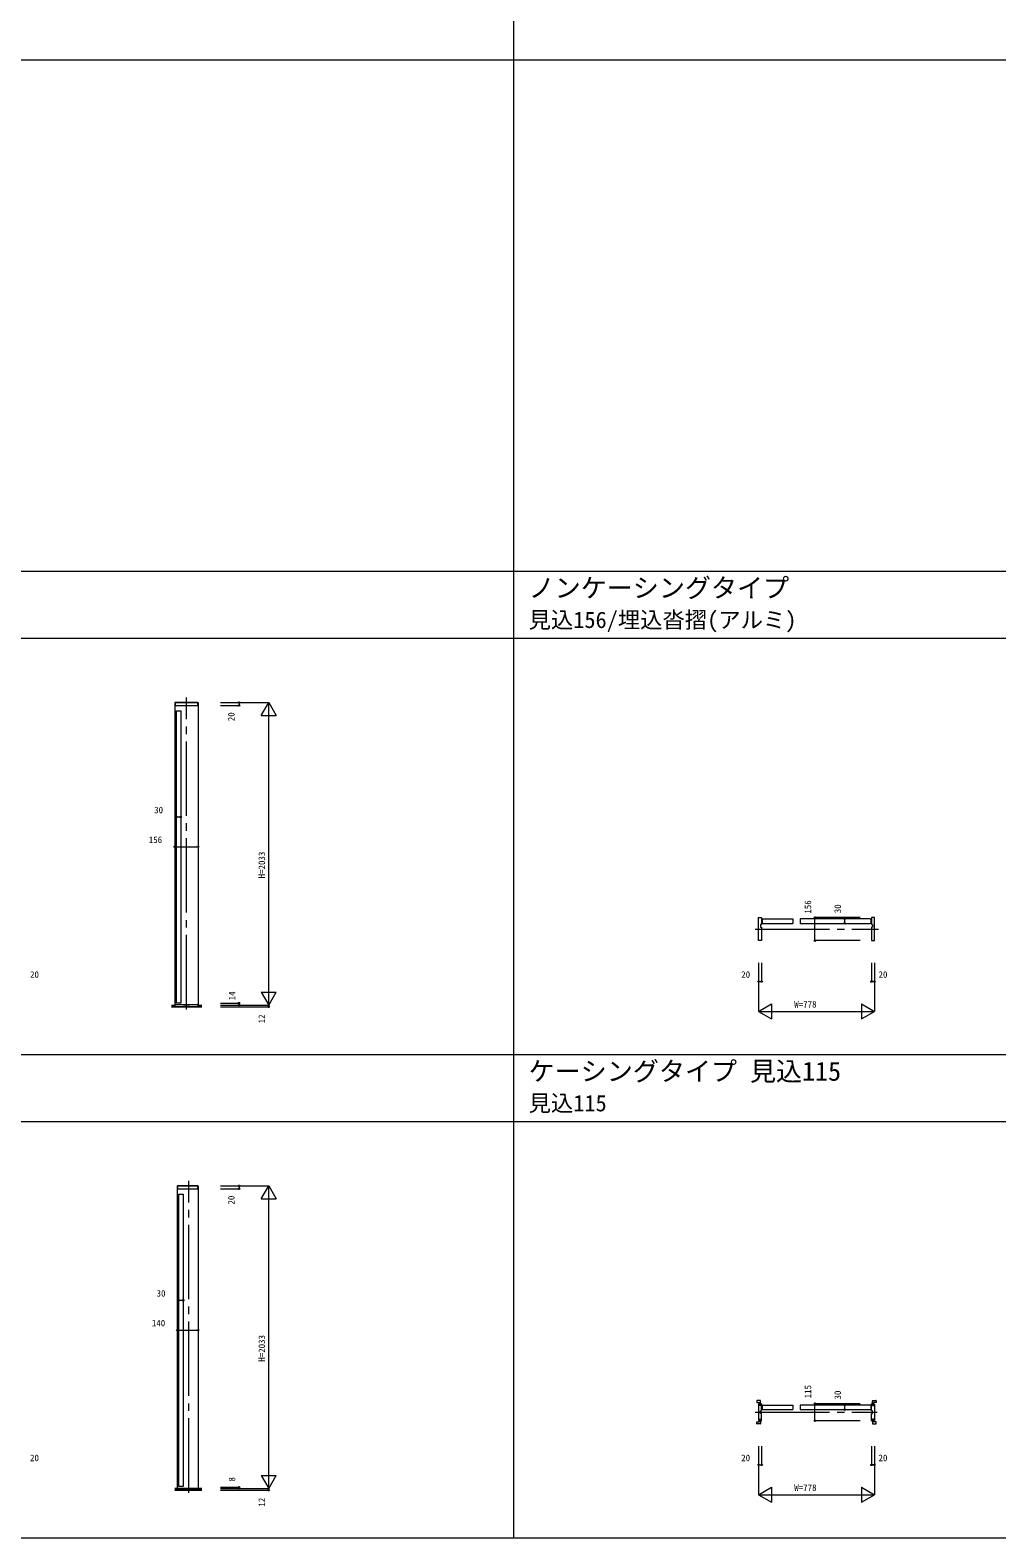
# Model space of a CAD drawing. Units: millimetres, scale not verified. Extents: x -14341 to 14341, y -10000 to 10000.
# Drawn here: x -6189 to 305, y -10000 to 130 of the extents above; entities that cross this region are included whole.
import ezdxf
from ezdxf.enums import TextEntityAlignment as Align

# ---------------------------------------------------------------- set-up
doc = ezdxf.new("R2010")
doc.units = ezdxf.units.MM
doc.header["$LTSCALE"] = 50
doc.linetypes.add('USER1', pattern=[13, 10, -1, 1, -1])
doc.layers.add('0-0_0', color=7, linetype='Continuous')
for name, color, linetype, lineweight in [('0-1_YKK_F1', 7, 'Continuous', 18), ('0-3_YKK_N1', 2, 'Continuous', 18), ('0-4_YKK_B1', 4, 'Continuous', 18), ('0-5_YKK_Z1', 7, 'Continuous', 18)]:
    doc.layers.add(name, color=color, linetype=linetype, lineweight=lineweight)
doc.styles.add('ＭＳ ゴシック', font='')
doc.styles.get('ＭＳ ゴシック').set_extended_font_data('MS Gothic')

msp = doc.modelspace()

# ---------------------------------------------------------------- linework, layer by layer
at = {"layer": '0-1_YKK_F1'}
for p, q in [((-2940.51, -10000), (-2940.51, 9500)), ((-14340.51, -70), (14159.49, -70)), ((-14340.51, -3505), (14159.49, -3505)), ((-14340.51, -3955), (14159.49, -3955)), ((-14340.51, -6752.5), (14159.49, -6752.5)), ((-14340.51, -7202.5), (14159.49, -7202.5)), ((-14340.51, -10000), (14340.51, -10000))]:
    msp.add_line(p, q, dxfattribs=at)
at = {"layer": '0-3_YKK_N1'}
for p, q in [((-4911.01, -4387.5), (-4586.01, -4387.5)), ((-4911.01, -4407.5), (-4786.01, -4407.5)), ((-4786.01, -4387.5), (-4786.01, -4407.5)), ((-4636.01, -4474.1), (-4586.01, -4387.5)), ((-4586.01, -6420.5), (-4586.01, -4387.5)), ((-4586.01, -4387.5), (-4536.01, -4474.1)), ((-4636.01, -4474.1), (-4536.01, -4474.1)), ((-5177.01, -5156.88), (-5207.01, -5156.88)), ((-5217.01, -5356.88), (-5061.01, -5356.88)), ((-917.01, -5987.5), (-917.01, -5831.5)), ((-612.01, -5831.5), (-917.01, -5831.5)), ((-717.01, -5871.5), (-717.01, -5841.5)), ((-612.01, -5987.5), (-917.01, -5987.5)), ((-1295.01, -6137.5), (-1295.01, -6462.5)), ((-1275.01, -6137.5), (-1275.01, -6262.5)), ((-537.01, -6137.5), (-537.01, -6262.5)), ((-517.01, -6137.5), (-517.01, -6462.5)), ((-1295.01, -6262.5), (-1275.01, -6262.5)), ((-517.01, -6262.5), (-537.01, -6262.5)), ((-4636.01, -6333.9), (-4536.01, -6333.9)), ((-4911.01, -6406.5), (-4786.01, -6406.5)), ((-4911.01, -6420.5), (-4586.01, -6420.5)), ((-4911.01, -6432.5), (-4586.01, -6432.5)), ((-4786.01, -6406.5), (-4786.01, -6420.5)), ((-4586.01, -6420.5), (-4586.01, -6432.5)), ((-1295.01, -6462.5), (-1208.41, -6412.5)), ((-1295.01, -6462.5), (-517.01, -6462.5)), ((-1295.01, -6462.5), (-1208.41, -6512.5)), ((-1208.41, -6412.5), (-1208.41, -6512.5)), ((-603.61, -6412.5), (-603.61, -6512.5)), ((-603.61, -6412.5), (-517.01, -6462.5)), ((-603.61, -6512.5), (-517.01, -6462.5)), ((-4911.01, -7635), (-4586.01, -7635)), ((-4911.01, -7655), (-4786.01, -7655)), ((-4786.01, -7635), (-4786.01, -7655)), ((-4636.01, -7721.6), (-4586.01, -7635)), ((-4586.01, -9668), (-4586.01, -7635)), ((-4586.01, -7635), (-4536.01, -7721.6)), ((-4636.01, -7721.6), (-4536.01, -7721.6)), ((-5161.01, -8404.38), (-5191.01, -8404.38)), ((-5201.01, -8604.38), (-5061.01, -8604.38)), ((-917.01, -9213.5), (-917.01, -9098.5)), ((-612.01, -9098.5), (-917.01, -9098.5)), ((-717.01, -9138.5), (-717.01, -9108.5)), ((-612.01, -9213.5), (-917.01, -9213.5)), ((-1295.01, -9385), (-1295.01, -9710)), ((-1275.01, -9385), (-1275.01, -9510)), ((-537.01, -9385), (-537.01, -9510)), ((-517.01, -9385), (-517.01, -9710)), ((-1295.01, -9510), (-1275.01, -9510)), ((-517.01, -9510), (-537.01, -9510)), ((-4636.01, -9581.4), (-4536.01, -9581.4)), ((-4911.01, -9660), (-4786.01, -9660)), ((-4911.01, -9668), (-4586.01, -9668)), ((-4911.01, -9680), (-4586.01, -9680)), ((-4786.01, -9660), (-4786.01, -9668)), ((-4586.01, -9668), (-4586.01, -9680)), ((-1295.01, -9710), (-1208.41, -9660)), ((-1295.01, -9710), (-517.01, -9710)), ((-1295.01, -9710), (-1208.41, -9760)), ((-1208.41, -9660), (-1208.41, -9760)), ((-603.61, -9660), (-603.61, -9760)), ((-603.61, -9660), (-517.01, -9710)), ((-603.61, -9760), (-517.01, -9710))]:
    msp.add_line(p, q, dxfattribs=at)
for points in [[(-4636.01, -6333.9), (-4586.01, -6420.5), (-4536.01, -6333.9)], [(-4636.01, -9581.4), (-4586.01, -9668), (-4536.01, -9581.4)]]:
    msp.add_lwpolyline(points, dxfattribs=at)
for centre in [(-4786.01, -4387.5), (-4786.01, -4407.5), (-5207.01, -5156.88), (-5177.01, -5156.88), (-5217.01, -5356.88), (-5061.01, -5356.88), (-917.01, -5831.5), (-717.01, -5841.5), (-717.01, -5871.5), (-917.01, -5987.5), (-1295.01, -6262.5), (-1275.01, -6262.5), (-537.01, -6262.5), (-517.01, -6262.5), (-4786.01, -6406.5), (-4786.01, -6420.5), (-4586.01, -6432.5), (-4786.01, -7635), (-4786.01, -7655), (-5191.01, -8404.38), (-5161.01, -8404.38), (-5201.01, -8604.38), (-5061.01, -8604.38), (-917.01, -9098.5), (-717.01, -9108.5), (-917.01, -9213.5), (-717.01, -9138.5), (-1295.01, -9510), (-1275.01, -9510), (-537.01, -9510), (-517.01, -9510), (-4786.01, -9660), (-4786.01, -9668), (-4586.01, -9680)]:
    msp.add_circle(centre, 5, dxfattribs=at)
at = {"layer": '0-4_YKK_B1'}
for p, q in [((-5217.01, -4387.5), (-5061.01, -4387.5)), ((-5217.01, -4387.5), (-5217.01, -6420.5)), ((-5212.51, -4407.5), (-5065.51, -4407.5)), ((-5061.01, -4387.5), (-5061.01, -6420.5)), ((-1270.51, -5844.8), (-1270.51, -5868.2)), ((-1267.21, -5841.5), (-1065.51, -5841.5)), ((-1267.21, -5871.5), (-1065.51, -5871.5)), ((-1065.51, -5841.5), (-1065.51, -5871.5)), ((-544.81, -5841.5), (-1016.51, -5841.5)), ((-1016.51, -5841.5), (-1016.51, -5871.5)), ((-1016.51, -5871.5), (-544.81, -5871.5)), ((-541.51, -5844.8), (-541.51, -5868.2)), ((-1275.01, -5898), (-1275.01, -5985.5)), ((-537.01, -5898), (-537.01, -5985.5)), ((-5212.51, -6417.5), (-5065.51, -6417.5)), ((-5201.01, -7635), (-5061.01, -7635)), ((-5201.01, -7635), (-5201.01, -9668)), ((-5196.51, -7655), (-5065.51, -7655)), ((-5061.01, -7635), (-5061.01, -9668)), ((-1284.51, -9077), (-1304.51, -9077)), ((-1277.01, -9098.5), (-1282.01, -9098.5)), ((-1270.51, -9111.8), (-1270.51, -9135.2)), ((-1267.21, -9108.5), (-1065.51, -9108.5)), ((-1065.51, -9108.5), (-1065.51, -9138.5)), ((-544.81, -9108.5), (-1016.51, -9108.5)), ((-1016.51, -9108.5), (-1016.51, -9138.5)), ((-541.51, -9111.8), (-541.51, -9135.2)), ((-535.01, -9098.5), (-530.01, -9098.5)), ((-527.51, -9077), (-507.51, -9077)), ((-1267.21, -9138.5), (-1065.51, -9138.5)), ((-1016.51, -9138.5), (-544.81, -9138.5)), ((-1284.51, -9235), (-1304.51, -9235)), ((-527.51, -9235), (-507.51, -9235))]:
    msp.add_line(p, q, dxfattribs=at)
for points in [[(-5063.51, -4405.5), (-5063.51, -4387.5), (-5214.51, -4387.5), (-5214.51, -4405.5)], [(-1277.01, -5987.5), (-1295.01, -5987.5), (-1295.01, -5831.5), (-1277.01, -5831.5)], [(-1275.01, -5833.5), (-1275.01, -5880), (-1281.51, -5880), (-1281.51, -5898), (-1275.01, -5898)], [(-537.01, -5833.5), (-537.01, -5880), (-530.51, -5880), (-530.51, -5898), (-537.01, -5898)], [(-535.01, -5987.5), (-517.01, -5987.5), (-517.01, -5831.5), (-535.01, -5831.5)], [(-5063.51, -6419.5), (-5063.51, -6432.5), (-5096.51, -6432.5), (-5119.01, -6432.5), (-5119.01, -6429.5), (-5159.01, -6429.5), (-5159.01, -6432.5), (-5181.51, -6432.5), (-5214.51, -6432.5), (-5214.51, -6419.5)], [(-5063.51, -7653), (-5063.51, -7635), (-5198.51, -7635), (-5198.51, -7653)], [(-1306.51, -9079), (-1306.51, -9091), (-1289.51, -9091), (-1289.51, -9105)], [(-1282.01, -9098.5), (-1282.01, -9110.5), (-1289.71, -9110.5), (-1289.71, -9102), (-1290.71, -9101), (-1295.01, -9101), (-1295.01, -9211), (-1290.71, -9211), (-1289.71, -9210), (-1289.71, -9201.5), (-1282.01, -9201.5), (-1282.01, -9213.5), (-1277.01, -9213.5)], [(-1289.51, -9105), (-1282.51, -9105), (-1282.51, -9079)], [(-1275.01, -9211.5), (-1275.01, -9165), (-1281.51, -9165), (-1281.51, -9147), (-1275.01, -9147), (-1275.01, -9100.5)], [(-537.01, -9211.5), (-537.01, -9165), (-530.51, -9165), (-530.51, -9147), (-537.01, -9147), (-537.01, -9100.5)], [(-530.01, -9098.5), (-530.01, -9110.5), (-522.31, -9110.5), (-522.31, -9102), (-521.31, -9101), (-517.01, -9101), (-517.01, -9211), (-521.31, -9211), (-522.31, -9210), (-522.31, -9201.5), (-530.01, -9201.5), (-530.01, -9213.5), (-535.01, -9213.5)], [(-522.51, -9105), (-529.51, -9105), (-529.51, -9079)], [(-505.51, -9079), (-505.51, -9091), (-522.51, -9091), (-522.51, -9105)], [(-1306.51, -9233), (-1306.51, -9221), (-1289.51, -9221), (-1289.51, -9207)], [(-1289.51, -9207), (-1282.51, -9207), (-1282.51, -9233)], [(-522.51, -9207), (-529.51, -9207), (-529.51, -9233)], [(-505.51, -9233), (-505.51, -9221), (-522.51, -9221), (-522.51, -9207)]]:
    msp.add_lwpolyline(points, dxfattribs=at)
for points in [[(-5207.01, -4442.5), (-5177.01, -4442.5), (-5177.01, -6406.5), (-5207.01, -6406.5)], [(-5191.01, -7690), (-5161.01, -7690), (-5161.01, -9654), (-5191.01, -9654)]]:
    msp.add_lwpolyline(points, close=True, dxfattribs=at)
for centre, radius, start, end in [((-5212.51, -4405.5), 2, 180, 270), ((-5065.51, -4405.5), 2, 270, 0), ((-1277.01, -5833.5), 2, 0, 90), ((-1267.21, -5844.8), 3.3, 90, 180), ((-1267.21, -5868.2), 3.3, 180, 270), ((-544.81, -5844.8), 3.3, 0, 90), ((-544.81, -5868.2), 3.3, 270, 0), ((-535.01, -5833.5), 2, 90, 180), ((-1277.01, -5985.5), 2, 270, 0), ((-535.01, -5985.5), 2, 180, 270), ((-5212.51, -6419.5), 2, 90, 180), ((-5065.51, -6419.5), 2, 0, 90), ((-5196.51, -7653), 2, 180, 270), ((-5065.51, -7653), 2, 270, 0), ((-1304.51, -9079), 2, 90, 180), ((-1284.51, -9079), 2, 0, 90), ((-1277.01, -9100.5), 2, 0, 90), ((-1267.21, -9111.8), 3.3, 90, 180), ((-544.81, -9111.8), 3.3, 0, 90), ((-535.01, -9100.5), 2, 90, 180), ((-527.51, -9079), 2, 90, 180), ((-507.51, -9079), 2, 0, 90), ((-1277.01, -9211.5), 2, 270, 0), ((-1267.21, -9135.2), 3.3, 180, 270), ((-544.81, -9135.2), 3.3, 270, 0), ((-535.01, -9211.5), 2, 180, 270), ((-1304.51, -9233), 2, 180, 270), ((-1284.51, -9233), 2, 270, 0), ((-527.51, -9233), 2, 180, 270), ((-507.51, -9233), 2, 270, 0)]:
    msp.add_arc(centre, radius, start, end, dxfattribs=at)
at = {"layer": '0-5_YKK_Z1', "linetype": 'USER1'}
for p, q in [((-5139.01, -6449.07), (-5139.01, -4353.5)), ((-1318.02, -5909.5), (-490.74, -5909.5)), ((-5123.01, -9696.57), (-5123.01, -7601)), ((-1318.02, -9156), (-498.13, -9156))]:
    msp.add_line(p, q, dxfattribs=at)
at = {"layer": '0-5_YKK_Z1'}
for p, q in [((-5238.49, -6420.5), (-5214.51, -6420.5)), ((-5238.49, -6422.9), (-5214.51, -6422.9)), ((-5238.49, -6425.3), (-5214.51, -6425.3)), ((-5238.49, -6427.7), (-5214.51, -6427.7)), ((-5238.49, -6430.1), (-5214.51, -6430.1)), ((-5238.49, -6432.5), (-5036.45, -6432.5)), ((-5063.51, -6420.5), (-5036.45, -6420.5)), ((-5063.51, -6422.9), (-5036.45, -6422.9)), ((-5063.51, -6425.3), (-5036.45, -6425.3)), ((-5063.51, -6427.7), (-5036.45, -6427.7)), ((-5063.51, -6430.1), (-5036.45, -6430.1)), ((-5036.05, -9668), (-5216.63, -9668)), ((-5036.05, -9670.4), (-5216.63, -9670.4)), ((-5036.05, -9672.8), (-5216.63, -9672.8)), ((-5036.05, -9675.2), (-5216.63, -9675.2)), ((-5036.05, -9677.6), (-5216.63, -9677.6)), ((-5216.63, -9680), (-5036.05, -9680))]:
    msp.add_line(p, q, dxfattribs=at)

# ---------------------------------------------------------------- texts
at = {"layer": '0-0_0', "style": 'ＭＳ ゴシック'}
for s, height, p in [('ノンケーシングタイプ', 128.3, (-2840.51, -3719.88)), ('見込156/埋込沓摺(アルミ)', 110, (-2840.51, -3919.93)), ('ケーシングタイプ 見込115', 128.3, (-2840.51, -6967.38)), ('見込115', 110, (-2840.51, -7167.43))]:
    msp.add_text(s, height=height, dxfattribs=at).set_placement(p, align=Align.BOTTOM_LEFT)
at = {"layer": '0-3_YKK_N1', "color": 7, "style": 'ＭＳ ゴシック'}
for s, p in [('20', (-4802.88, -4513.03)), ('H=2033', (-4598.01, -5569)), ('156', (-929.01, -5805.94)), ('30', (-729.01, -5803.28)), ('14', (-4798.01, -6388.35)), ('12', (-4598.01, -6543.16)), ('20', (-4802.88, -7760.53)), ('H=2033', (-4598.01, -8816.5)), ('115', (-929.01, -9062.94)), ('30', (-729.01, -9070.28)), ('8', (-4798.01, -9621.85)), ('12', (-4598.01, -9790.66))]:
    msp.add_text(s, height=43.99, rotation=90, dxfattribs=at).set_placement(p, align=Align.BOTTOM_LEFT)
for s, p in [('30', (-5355.79, -5144.88)), ('156', (-5392.18, -5344.88)), ('20', (-6189.81, -6250.5)), ('20', (-1412.21, -6250.5)), ('20', (-489.81, -6250.5)), ('W=778', (-1056.01, -6450.5)), ('30', (-5339.79, -8392.38)), ('140', (-5371.18, -8592.38)), ('20', (-6189.81, -9498)), ('20', (-1412.21, -9498)), ('20', (-489.81, -9498)), ('W=778', (-1056.01, -9698))]:
    msp.add_text(s, height=43.99, dxfattribs=at).set_placement(p, align=Align.BOTTOM_LEFT)

doc.saveas('drawing.dxf')
